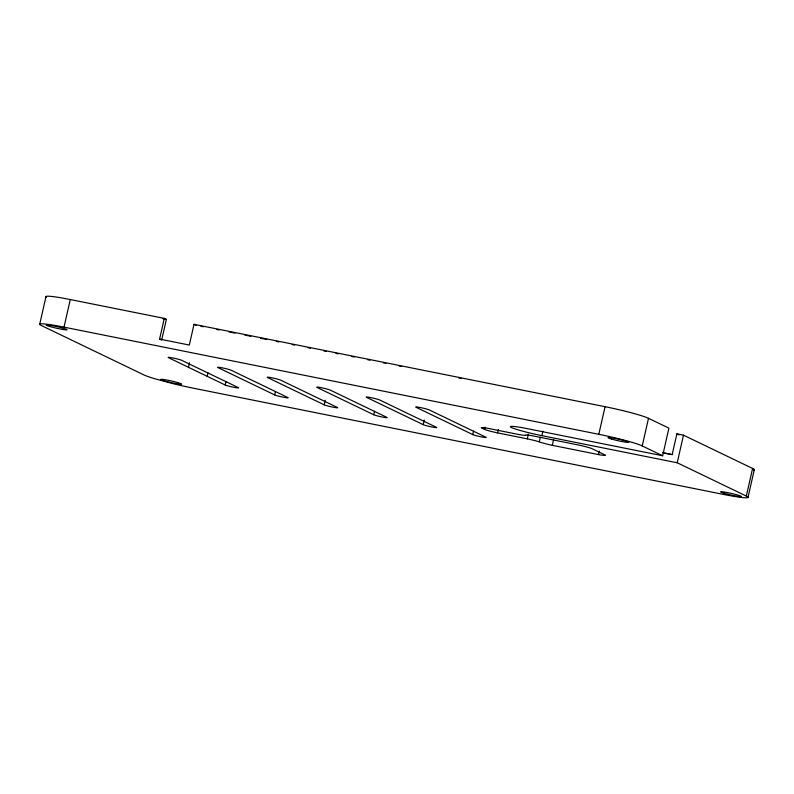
<?xml version="1.0" encoding="UTF-8"?>
<svg xmlns="http://www.w3.org/2000/svg" width="794" height="794" viewBox="0 0 794 794"><rect width="100%" height="100%" fill="white"/><g stroke="black" fill="none" stroke-linecap="round" stroke-linejoin="round"><path stroke-width="1.19" d="M39.75 324.091L46.022 296.48M662.464 452.61L672.181 454.555L676.885 433.852L683.485 435.172L752.593 468.45L746.32 496.061A34.896 2.68 12.8 0 1 723.721 494.454L192.227 387.968A41.109 3.156 12.8 0 1 172.745 383.581L155.465 378.956A41.109 3.156 12.8 0 1 144.458 375.175L41.407 325.55A34.896 2.68 12.8 0 1 64.006 327.148L70.279 299.546L164.298 318.384L166.383 319.387L161.678 340.09L159.594 339.088L164.298 318.384M746.32 496.061L677.222 462.773L541.865 435.658A24.842 1.906 12.8 0 1 511.475 427.519A24.842 1.906 12.8 0 1 527.295 428.641L662.643 455.756L668.915 428.155L648.5 418.319A34.896 2.68 12.8 0 0 605.078 406.697L194.014 324.339L189.309 345.043L159.594 339.088M188.476 367.314L189.518 362.709M207.214 376.336L207.998 372.882M225.168 384.981L168.417 357.647A7.096 0.546 12.8 0 1 172.943 357.975A7.096 0.546 12.8 0 1 181.627 360.297L238.369 387.631A7.096 0.546 12.8 0 1 233.853 387.303A7.096 0.546 12.8 0 1 225.168 384.981L225.953 381.527M274.684 394.906L217.933 367.572A7.096 0.546 12.8 0 1 222.459 367.89A7.096 0.546 12.8 0 1 231.143 370.222L287.894 397.546A7.096 0.546 12.8 0 1 283.369 397.228A7.096 0.546 12.8 0 1 274.684 394.906L275.468 391.452M324.2 404.821L267.459 377.497A7.096 0.546 12.8 0 1 271.975 377.815A7.096 0.546 12.8 0 1 280.659 380.137L337.41 407.471A7.096 0.546 12.8 0 1 332.885 407.153A7.096 0.546 12.8 0 1 324.2 404.821L325.252 400.226M373.726 414.746L316.975 387.412A7.096 0.546 12.8 0 1 321.491 387.74A7.096 0.546 12.8 0 1 330.175 390.062L386.926 417.386A7.096 0.546 12.8 0 1 382.41 417.068A7.096 0.546 12.8 0 1 373.726 414.746L374.51 411.292M423.242 424.661L366.491 397.337A7.096 0.546 12.8 0 1 371.016 397.655A7.096 0.546 12.8 0 1 379.701 399.987L436.442 427.311A7.096 0.546 12.8 0 1 431.926 426.993A7.096 0.546 12.8 0 1 423.242 424.661L424.284 420.066M472.758 434.586L416.006 407.262A7.096 0.546 12.8 0 1 420.532 407.58A7.096 0.546 12.8 0 1 429.217 409.903L485.968 437.236A7.096 0.546 12.8 0 1 481.442 436.908A7.096 0.546 12.8 0 1 472.758 434.586L473.542 431.132M484.558 429.415L481.432 427.906A12.515 0.963 12.8 0 1 488.221 428.393L517.926 434.338A12.833 0.983 12.8 0 0 525.747 435.32A12.545 0.963 12.8 0 1 532.526 435.807L578.747 445.067A12.545 0.963 12.8 0 1 591.778 448.55L605.306 455.071A12.545 0.963 12.8 0 1 598.527 454.585L552.306 445.325A12.545 0.963 12.8 0 1 539.285 441.841A12.694 0.973 12.8 0 0 527.295 438.854L497.59 432.899A11.453 0.883 12.8 0 1 484.558 429.415L485.084 427.112M497.59 432.899L498.374 429.455M527.295 438.854L528.338 434.249M539.285 441.841L540.327 437.236M541.865 435.658L542.917 431.063M552.306 445.325L553.616 439.578M662.643 455.756L642.227 445.93A34.896 2.68 12.8 0 0 598.805 434.298L605.078 406.697M598.527 454.585L599.311 451.141M642.227 445.93L648.5 418.319M677.222 462.773L683.485 435.172M747.978 497.52L754.25 469.909M162.77 318.662L166.383 319.387M200.961 326.314L203.393 326.8M216.772 329.48L219.204 329.967M228.93 331.912L235.014 333.133M244.741 335.088L250.825 336.299M260.551 338.254L266.635 339.475M276.362 341.42L278.793 341.906M292.172 344.586L294.604 345.072M307.983 347.752L310.414 348.238M323.793 350.918L326.225 351.414M335.951 353.36L338.383 353.846M351.762 356.526L354.193 357.012M367.572 359.692L370.004 360.178M383.383 362.858L385.815 363.354M399.193 366.034L401.625 366.52M458.783 377.974L461.215 378.46M64.006 327.148L598.805 434.298M664.707 453.185L672.002 454.644M676.885 433.852L679.118 434.923M194.014 324.339L196.098 325.342M46.528 297.323A34.896 2.68 12.8 0 1 70.279 299.546M752.593 468.45A34.896 2.68 12.8 0 1 753.585 470.127M164.229 380.812A10.65 0.814 12.8 0 0 181.379 384.246A10.65 0.814 12.8 0 0 168.12 380.276A10.65 0.814 12.8 0 0 164.229 380.812M611.42 439.003A10.65 0.814 12.8 0 0 628.57 442.437A10.65 0.814 12.8 0 0 615.31 438.467A10.65 0.814 12.8 0 0 611.42 439.003M723.999 493.213A10.65 0.814 12.8 0 0 741.159 496.657A10.65 0.814 12.8 0 0 727.899 492.677A10.65 0.814 12.8 0 0 723.999 493.213M49.685 326.453A10.65 0.814 12.8 0 0 66.845 329.887A10.65 0.814 12.8 0 0 53.575 325.917A10.65 0.814 12.8 0 0 49.685 326.453"/></g></svg>
